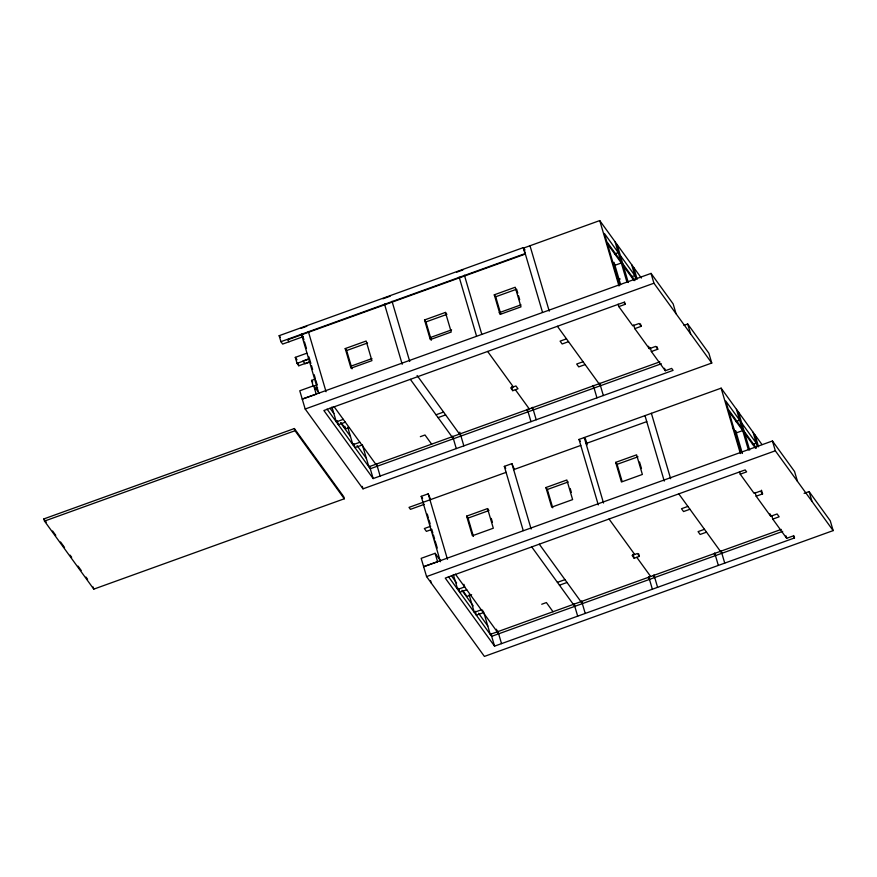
<?xml version="1.0" encoding="UTF-8"?>
<svg xmlns="http://www.w3.org/2000/svg" width="877" height="877" viewBox="0 0 877 877"><rect width="100%" height="100%" fill="white"/><g stroke="black" fill="none" stroke-linecap="round" stroke-linejoin="round"><path stroke-width="1.32" d="M303.212 336.658L282.657 344.08L280.925 341.679L279.16 335.683L523.284 247.621L525.016 250.022M300.975 328.36L306.786 326.266M382.931 298.794L390.199 296.174M456.753 272.166L462.859 269.963M641.372 278.053L599.736 220.587L523.602 248.059L542.49 312.234M280.925 341.679L525.049 253.617L523.284 247.621M384.696 304.79L287.634 339.805L289.048 341.767M384.992 304.681L391.964 302.17M392.26 302.061L525.367 254.045M310.348 361.598L298.783 365.764L297.051 363.363L295.286 357.367L306.84 353.201M309.296 358.671L302.96 360.962L305.01 363.791L310.085 361.971M297.051 363.363L308.605 359.197M345.22 348.575L366.147 341.021L371.925 360.644L350.997 368.187L345.22 348.575L346.645 350.537L352.039 368.844M424.523 319.962L445.45 312.42L446.875 314.383L425.948 321.925L424.523 319.962L430.3 339.585L451.227 332.032L445.45 312.42M494.277 294.804L515.205 287.25L520.982 306.873L500.054 314.426L494.277 294.804L495.702 296.766L500.701 313.769M346.645 350.537L367.573 342.984M495.702 296.766L516.619 289.213L517.781 293.137M614.437 254.023L618.274 252.642L604.374 233.446L606.774 241.624L620.675 260.82M317.167 384.992L313.308 386.384L311.543 380.388L315.402 378.996M351.37 366.016L371.936 358.605M429.752 337.744L451.589 329.873M499.134 312.716L520.982 304.845M319.173 393.258L313.725 385.737L299.77 390.769L305.185 409.011L363.012 488.84L711.762 363.034L708.868 353.223L687.7 323.997L683.961 325.345M315.04 388.785L317.617 387.853M617.671 279.895L620.203 278.974M632.306 276.463L634.86 275.542L620.324 255.481M316.246 394.179L302.225 399.112L651.052 273.405L673.163 303.935L676.057 313.747M305.185 409.011L653.935 283.216L711.762 363.034M618.11 304.155L618.833 306.61L625.224 304.297L624.501 301.852M43.85 518.921L294.365 428.546L343.663 496.59L344.299 498.772L93.784 589.136L44.497 521.091L43.85 518.921L46.24 522.21M44.497 521.091L295.012 430.728L344.299 498.772M343.291 419.359L336.319 421.87L331.934 406.983M566.487 338.84L560.096 341.153L562.146 343.981L568.537 341.679M345.341 422.188L338.369 424.709L337.217 420.785M341.328 422.966L345.593 428.853L349.079 427.592M633.698 324.95L634.784 328.634L641.175 326.332L640.462 323.876M359.877 442.26L352.905 444.771L347.752 427.263M436.022 414.788L443.576 412.058M583.073 361.741L576.682 364.043L578.732 366.882L585.134 364.58M361.927 445.088L354.955 447.61L353.804 443.685M438.072 417.627L445.626 414.898M512.76 390.682L518 388.796L515.939 385.957L510.71 387.842L512.76 390.682L511.609 386.757M634.784 328.634L649.32 348.695L655.711 346.393L657.772 349.221L651.37 351.534L650.296 347.851M420.346 436.669L424.994 434.992L431.637 444.157M659.855 361.828L368.855 466.794L362.311 444.562M661.324 363.769L370.28 468.757L327.044 409.077M651.37 351.534L665.281 370.73L671.672 368.417L673.087 370.379L373.163 478.568L323.876 410.524L623.799 302.335L625.224 304.297M440.451 561.751L421.212 496.349L428.184 493.839L430.76 499.726M523.218 530.552L504.33 466.367L511.883 463.648L514.459 469.535M598.289 504.9L579.017 439.432L721.135 388.16L761.992 444.573M506.095 472.363L409.022 507.377L410.447 509.34L424.391 504.308M513.648 469.644L580.782 445.417M586.011 443.532L646.755 421.629M430.684 526.244L424.347 528.535L426.397 531.374L431.473 529.544M466.619 516.147L487.535 508.594L488.96 510.557L468.033 518.11L466.619 516.147L472.385 535.759L493.312 528.217L487.535 508.594M545.922 487.535L566.849 479.993L572.615 499.605L551.688 507.158L545.922 487.535L547.336 489.498L552.729 507.816M615.665 462.376L636.592 454.834L642.37 474.446L621.442 481.999L615.665 462.376L617.09 464.339L622.1 481.341M547.336 489.498L568.263 481.955M617.09 464.339L638.017 456.796M735.825 421.607L739.662 420.215L725.761 401.03L728.173 409.197L742.074 428.393M440.572 560.831L435.113 553.31L421.168 558.342L426.573 576.595L484.4 656.413L833.15 530.607L830.267 520.795L809.098 491.58L804.11 493.367M752.422 444.496L756.248 443.115L741.723 423.054M437.645 561.751L423.624 566.685L772.44 440.978L794.562 471.508L797.445 481.32M426.573 576.595L775.323 450.789L833.15 530.607M739.497 471.727L740.221 474.183L746.612 471.87L745.187 469.908L445.264 578.096L494.562 646.141L794.485 537.952L793.762 535.507M687.875 506.413L681.484 508.726L683.545 511.554L689.936 509.252M466.728 589.761L459.756 592.282L458.605 588.357M471.629 594.749L466.981 596.426L462.716 590.539M755.097 492.534L756.171 496.207L762.573 493.904L761.488 490.221M481.265 609.833L474.293 612.343L469.14 594.836M557.41 582.361L564.963 579.642M704.472 529.313L698.07 531.626L700.131 534.455L706.522 532.153M559.46 585.2L567.024 582.471M639.388 556.369L637.338 553.53L632.098 555.415L634.159 558.254L639.388 556.369L638.62 553.749M756.171 496.207L770.708 516.268L777.11 513.966L779.16 516.805L772.769 519.107L771.683 515.424M541.734 604.242L546.393 602.565L553.025 611.729M781.243 529.401L490.254 634.378L483.709 612.135M782.722 531.352L491.668 636.34L448.432 576.649M772.769 519.107L786.669 538.303L793.06 535.99L794.485 537.952M622.736 263.648L634.97 280.552M744.124 431.232L756.369 448.125M623.372 265.83L634.082 280.618M744.77 433.402L755.481 448.191M611.839 261.039L614.93 265.303L621.322 263.001L607.421 243.806L619.655 285.398M732.459 427.548L736.318 432.876L742.709 430.574L728.809 411.379L741.054 452.97M641.175 326.332L639.125 323.492L632.734 325.795L618.833 306.61M762.573 493.904L760.512 491.065L754.121 493.367L740.221 474.183M557.388 326.288L600.46 385.727M678.787 493.861L721.848 553.31M592.644 386.077L594.058 388.04M714.031 553.65L715.457 555.612M579.017 439.432L580.442 441.394M531.9 407.98L533.326 409.954M653.288 575.564L654.713 577.526M487.645 351.458L513.33 386.9M515.38 389.739L529.28 408.934M609.044 519.031L634.718 554.472M636.768 557.312L650.679 576.507M526.671 409.877L528.086 411.839M648.059 577.45L649.484 579.412M504.33 466.367L505.744 468.329M417.101 375.509L460.951 436.055M539.289 544.189L582.35 603.628M410.348 379.346L453.398 438.774M531.736 546.919L574.786 606.358M421.212 496.349L422.626 498.311M334.016 406.566L377.253 466.246M455.415 574.139L498.651 633.819M295.286 357.367L297.018 359.767M279.16 335.683L280.311 337.283M311.543 380.388L312.705 381.988M329.993 408.2L333.852 413.527M340.495 422.703L350.449 436.428M357.136 445.659L366.4 458.452M451.392 575.772L456.621 582.986M461.894 590.276L473.207 605.886M478.524 613.231L487.798 626.025M52.598 530.991L55.777 535.376M60.546 541.964L64.525 547.445M70.083 555.13L71.673 557.323M78.031 566.103L81.221 570.499M85.99 577.077L87.579 579.28M809.098 491.58L811.981 501.381M772.44 440.978L775.323 450.789M785.945 535.847L786.669 538.303M755.097 435.047L758.561 446.821M753.047 432.218L757.279 446.601M769.984 513.823L770.708 516.268M738.511 412.157L749.671 450.087M736.461 409.318L748.388 449.868M735.682 430.695L742.38 453.475M721.135 388.16L740.385 453.562M687.7 323.997L690.594 333.808M651.052 273.405L653.935 283.216M721.08 550.69L724.731 563.111M664.558 368.274L665.281 370.73M633.709 267.474L637.173 279.248M657.048 346.777L657.772 349.221M631.648 264.646L635.891 279.029M714.678 552.992L718.34 565.424M648.596 346.24L649.32 348.695M617.123 244.573L628.283 282.515M615.062 241.745L627 282.295M614.064 262.366L620.609 284.597M599.736 220.587L618.987 285.99M651.381 413.319L670.631 478.721M644.99 415.632L664.262 481.1M639.552 462.026L641.482 468.559M599.682 383.117L603.343 395.538M653.946 574.906L657.597 587.338M593.291 385.42L596.952 397.851M648.706 576.792L652.367 589.223M632.997 554.33L634.159 558.254M529.993 245.746L549.243 311.149M587.206 444.738L585.672 439.509L584.246 437.535L603.519 503.014M518.548 295.757L519.699 299.682M570.193 488.489L571.344 492.414M532.547 407.334L536.209 419.754M527.318 409.219L530.98 421.651M581.572 601.008L585.233 613.44M574.018 603.738L577.68 616.158M464.393 275.203L481.747 334.148M459.164 277.088L476.518 336.034M511.883 463.648L531.133 529.039M491.273 518.406L492.425 522.33M459.811 432.175L463.845 445.867M425.948 321.925L431.341 340.232M452.631 436.165L456.281 448.585M468.033 518.11L473.427 536.417M497.873 631.199L501.534 643.63M496.459 629.237L497.226 631.857M490.901 633.72L494.562 646.141M392.03 301.304L409.734 361.467M482.547 610.052L483.326 612.661L476.343 615.183L475.191 611.258M384.477 304.023L402.203 364.273M463.911 584.312L464.678 586.932L457.706 589.443L453.321 574.556M428.184 493.839L447.456 559.307M427.252 514.01L428.404 517.934M429.017 520.017L430.168 523.942M431.714 529.182L432.865 533.106M433.413 534.937L434.564 538.862M435.178 540.966L437.261 548.015M435.113 553.31L437.568 561.653M430.596 580.684L431.32 583.128M376.485 463.626L380.147 476.058M369.513 466.147L373.163 478.568M344.825 426.244L345.593 428.853M362.289 486.384L363.012 488.84M308.331 331.495L326.058 391.734M302.773 335.968L303.935 339.892M304.538 341.975L306.468 348.52M308.934 356.906L310.864 363.44M311.478 365.534L312.64 369.458M314.174 374.698L315.336 378.623M315.863 380.443L317.025 384.367M301.359 334.005L318.68 392.874M313.725 385.737L316.18 394.08M298.081 363.363L298.783 365.764M294.365 428.546L295.012 430.728M93.137 586.965L93.784 589.136"/></g></svg>
